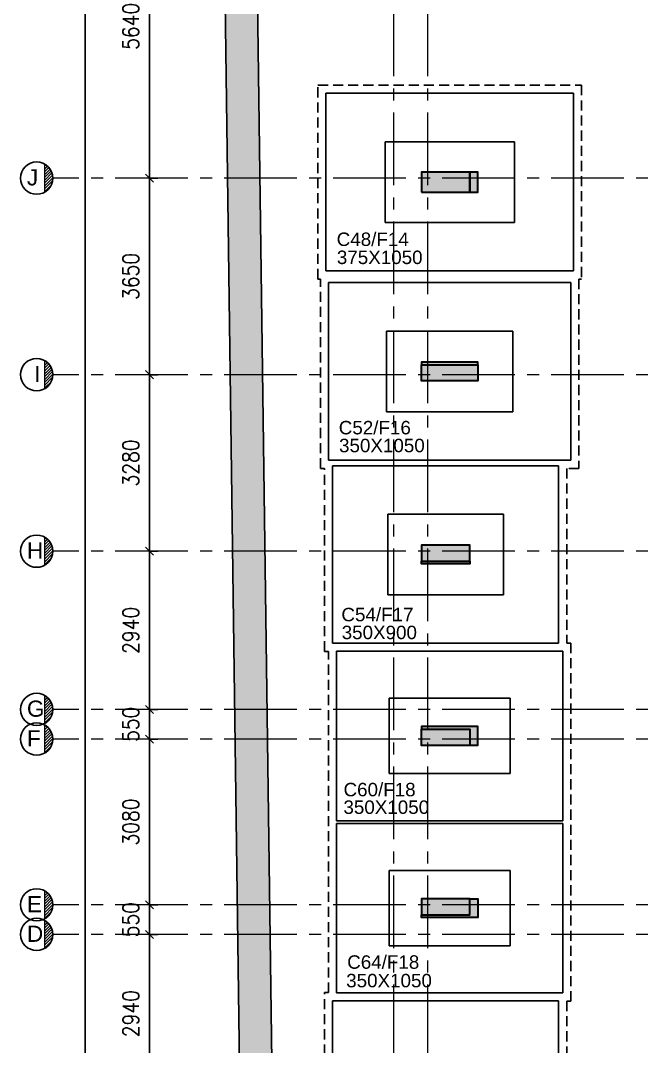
# Model space of a CAD drawing. Header units: inches. Extents: x 1472972 to 1563198, y -500444 to -382436.
# Drawn here: x 1472972 to 1484508, y -451010 to -431950 of the extents above; entities that cross this region are included whole.
import ezdxf

# ---------------------------------------------------------------- set-up
doc = ezdxf.new("R2010")
doc.units = ezdxf.units.IN
doc.header["$MEASUREMENT"] = 0
for name, pattern in [('( Hidden )', [0.375, 0.25, -0.125]), ('CONTINOUS', [0]), ('HIDDEN', [0.375, 0.25, -0.125]), ('SKY CITY 100MT BASEMENT AND HP COLUMN GRID$0$CENTER2', [1.125, 0.75, -0.125, 0.125, -0.125])]:
    doc.linetypes.add(name, pattern=pattern)
for name, color, linetype in [('CEN LINE DIM', 7, 'Continuous'), ('S- COL. UP TO BAS', 6, 'Continuous'), ('S-COL. UPTO GFRSL', 3, 'Continuous'), ('S-COLUMN', 1, 'Continuous'), ('S-COLUMN HATCH', 1, 'Continuous'), ('S-COLUMN NO', 7, 'Continuous'), ('S-COLUMN SIZE', 12, 'Continuous'), ('S-DIAPHRAGM WALL', 1, 'Continuous'), ('S-FOOTING', 4, 'Continuous'), ('S-PCC', 7, 'HIDDEN'), ('TEXT', 7, 'Continuous')]:
    doc.layers.add(name, color=color, linetype=linetype)
doc.layers.add('HATCH', color=7, linetype='Continuous', lineweight=18)
doc.layers.add('SKY CITY 100MT BASEMENT AND HP COLUMN GRID$0$cen-line', color=8, linetype='SKY CITY 100MT BASEMENT AND HP COLUMN GRID$0$CENTER2', lineweight=0)
doc.styles.add('ARIAL', font='arial.ttf')
doc.styles.add('Dinesh', font='arial.ttf')
doc.styles.add('RS', font='romans.shx', dxfattribs={"width": 0.85})
doc.dimstyles.new('DINESH', dxfattribs={"dimtxt": 180, "dimasz": 75, "dimexe": 0.15, "dimexo": 0.2, "dimgap": 25, "dimtad": 1, "dimzin": 0, "dimdsep": 46, "dimtxsty": 'Dinesh', "dimblk": 'ARCHTICK', "dimcen": 0.09, "dimclrd": 256, "dimclre": 256, "dimclrt": 256, "dimadec": 0, "dimazin": 0, "dimtm": 1e-09, "dimtfac": 1, "dimtix": 1, "dimtmove": 1, "dimatfit": 3, "dimldrblk": 'ARCHTICK', "dimfxl": 0.2, "dimfxlon": 1, "dimtolj": 1, "dimtzin": 0, "dimlwd": -1, "dimlwe": -1, "dimarcsym": 1})

# ---------------------------------------------------------------- blocks, each defined once
blk = doc.blocks.new('_Oblique')
at = {"color": 0, "linetype": 'ByBlock', "lineweight": -2}
blk.add_line((-0.5, -0.5), (0.5, 0.5), dxfattribs=at)
blk = doc.blocks.new('*D122')
at = {"layer": 'CEN LINE DIM', "transparency": 16777216}
for p, q in [((1475370, -451920), (1475370, -448880)), ((1475370, -448930), (1475520, -448930)), ((1475370, -451870), (1475520, -451870))]:
    blk.add_line(p, q, dxfattribs=at)
at = {"layer": 'Defpoints', "color": 0, "transparency": 16777216}
for p in [(1475370, -448930), (1475370, -448930), (1475370, -451870)]:
    blk.add_point(p, dxfattribs=at)
at = {"layer": 'CEN LINE DIM', "transparency": 16777216, "xscale": 150, "yscale": 150, "zscale": 150}
for p, rotation in [((1475370, -448930), 90), ((1475370, -451870), 270)]:
    blk.add_blockref('_Oblique', p, dxfattribs=dict(at, rotation=rotation))
at = {"layer": 'CEN LINE DIM', "transparency": 16777216, "insert": (1475020, -450400), "char_height": 300, "attachment_point": 5, "rotation": 90, "style": 'RS'}
blk.add_mtext('\\A1;2940', dxfattribs=at)
blk = doc.blocks.new('_ArchTick')
at = {"color": 0, "const_width": 0.15}
blk.add_lwpolyline([(-0.5, -0.5), (0.5, 0.5)], dxfattribs=at)
blk = doc.blocks.new('*D123')
at = {"layer": 'CEN LINE DIM', "transparency": 16777216}
for p, q in [((1475370, -448380), (1475370, -448230)), ((1475370, -448380), (1475520, -448380)), ((1475370, -448930), (1475370, -448380)), ((1475370, -448930), (1475520, -448930)), ((1475370, -448930), (1475370, -449080))]:
    blk.add_line(p, q, dxfattribs=at)
at = {"layer": 'Defpoints', "color": 0, "transparency": 16777216}
for p in [(1475370, -448380), (1475370, -448380), (1475370, -448930)]:
    blk.add_point(p, dxfattribs=at)
at = {"layer": 'CEN LINE DIM', "transparency": 16777216, "xscale": 150, "yscale": 150, "zscale": 150}
for p, rotation in [((1475370, -448380), 270), ((1475370, -448930), 90)]:
    blk.add_blockref('_Oblique', p, dxfattribs=dict(at, rotation=rotation))
at = {"layer": 'CEN LINE DIM', "transparency": 16777216, "insert": (1475020, -448655), "char_height": 300, "attachment_point": 5, "rotation": 90, "style": 'RS'}
blk.add_mtext('\\A1;550', dxfattribs=at)
blk = doc.blocks.new('*D124')
at = {"layer": 'CEN LINE DIM', "transparency": 16777216}
for p, q in [((1475370, -448430), (1475370, -445250)), ((1475370, -445300), (1475520, -445300)), ((1475370, -448380), (1475520, -448380))]:
    blk.add_line(p, q, dxfattribs=at)
at = {"layer": 'Defpoints', "color": 0, "transparency": 16777216}
for p in [(1475370, -445300), (1475370, -445300), (1475370, -448380)]:
    blk.add_point(p, dxfattribs=at)
at = {"layer": 'CEN LINE DIM', "transparency": 16777216, "xscale": 150, "yscale": 150, "zscale": 150}
for p, rotation in [((1475370, -445300), 90), ((1475370, -448380), 270)]:
    blk.add_blockref('_Oblique', p, dxfattribs=dict(at, rotation=rotation))
at = {"layer": 'CEN LINE DIM', "transparency": 16777216, "insert": (1475020, -446840), "char_height": 300, "attachment_point": 5, "rotation": 90, "style": 'RS'}
blk.add_mtext('\\A1;3080', dxfattribs=at)
blk = doc.blocks.new('*D125')
at = {"layer": 'CEN LINE DIM', "transparency": 16777216}
for p, q in [((1475370, -444750), (1475370, -444600)), ((1475370, -444750), (1475520, -444750)), ((1475370, -445300), (1475370, -444750)), ((1475370, -445300), (1475520, -445300)), ((1475370, -445300), (1475370, -445450))]:
    blk.add_line(p, q, dxfattribs=at)
at = {"layer": 'Defpoints', "color": 0, "transparency": 16777216}
for p in [(1475370, -444750), (1475370, -444750), (1475370, -445300)]:
    blk.add_point(p, dxfattribs=at)
at = {"layer": 'CEN LINE DIM', "transparency": 16777216, "xscale": 150, "yscale": 150, "zscale": 150}
for p, rotation in [((1475370, -444750), 270), ((1475370, -445300), 90)]:
    blk.add_blockref('_Oblique', p, dxfattribs=dict(at, rotation=rotation))
at = {"layer": 'CEN LINE DIM', "transparency": 16777216, "insert": (1475020, -445025), "char_height": 300, "attachment_point": 5, "rotation": 90, "style": 'RS'}
blk.add_mtext('\\A1;550', dxfattribs=at)
blk = doc.blocks.new('*D126')
at = {"layer": 'CEN LINE DIM', "transparency": 16777216}
for p, q in [((1475370, -444800), (1475370, -441760)), ((1475370, -441810), (1475520, -441810)), ((1475370, -444750), (1475520, -444750))]:
    blk.add_line(p, q, dxfattribs=at)
at = {"layer": 'Defpoints', "color": 0, "transparency": 16777216}
for p in [(1475370, -441810), (1475370, -441810), (1475370, -444750)]:
    blk.add_point(p, dxfattribs=at)
at = {"layer": 'CEN LINE DIM', "transparency": 16777216, "xscale": 150, "yscale": 150, "zscale": 150}
for p, rotation in [((1475370, -441810), 90), ((1475370, -444750), 270)]:
    blk.add_blockref('_Oblique', p, dxfattribs=dict(at, rotation=rotation))
at = {"layer": 'CEN LINE DIM', "transparency": 16777216, "insert": (1475020, -443280), "char_height": 300, "attachment_point": 5, "rotation": 90, "style": 'RS'}
blk.add_mtext('\\A1;2940', dxfattribs=at)
blk = doc.blocks.new('*D127')
at = {"layer": 'CEN LINE DIM', "transparency": 16777216}
for p, q in [((1475370, -441860), (1475370, -438480)), ((1475370, -438530), (1475520, -438530)), ((1475370, -441810), (1475520, -441810))]:
    blk.add_line(p, q, dxfattribs=at)
at = {"layer": 'Defpoints', "color": 0, "transparency": 16777216}
for p in [(1475370, -438530), (1475370, -438530), (1475370, -441810)]:
    blk.add_point(p, dxfattribs=at)
at = {"layer": 'CEN LINE DIM', "transparency": 16777216, "xscale": 150, "yscale": 150, "zscale": 150}
for p, rotation in [((1475370, -438530), 90), ((1475370, -441810), 270)]:
    blk.add_blockref('_Oblique', p, dxfattribs=dict(at, rotation=rotation))
at = {"layer": 'CEN LINE DIM', "transparency": 16777216, "insert": (1475020, -440170), "char_height": 300, "attachment_point": 5, "rotation": 90, "style": 'RS'}
blk.add_mtext('\\A1;3280', dxfattribs=at)
blk = doc.blocks.new('*D128')
at = {"layer": 'CEN LINE DIM', "transparency": 16777216}
for p, q in [((1475370, -438580), (1475370, -434830)), ((1475370, -434880), (1475520, -434880)), ((1475370, -438530), (1475520, -438530))]:
    blk.add_line(p, q, dxfattribs=at)
at = {"layer": 'Defpoints', "color": 0, "transparency": 16777216}
for p in [(1475370, -434880), (1475370, -434880), (1475370, -438530)]:
    blk.add_point(p, dxfattribs=at)
at = {"layer": 'CEN LINE DIM', "transparency": 16777216, "xscale": 150, "yscale": 150, "zscale": 150}
for p, rotation in [((1475370, -434880), 90), ((1475370, -438530), 270)]:
    blk.add_blockref('_Oblique', p, dxfattribs=dict(at, rotation=rotation))
at = {"layer": 'CEN LINE DIM', "transparency": 16777216, "insert": (1475020, -436705), "char_height": 300, "attachment_point": 5, "rotation": 90, "style": 'RS'}
blk.add_mtext('\\A1;3650', dxfattribs=at)
blk = doc.blocks.new('*D129')
at = {"layer": 'CEN LINE DIM', "transparency": 16777216}
for p, q in [((1475370, -434930), (1475370, -429189)), ((1475370, -429239), (1475520, -429239)), ((1475370, -434880), (1475520, -434880))]:
    blk.add_line(p, q, dxfattribs=at)
at = {"layer": 'Defpoints', "color": 0, "transparency": 16777216}
for p in [(1475370, -429239), (1475370, -429239), (1475370, -434880)]:
    blk.add_point(p, dxfattribs=at)
at = {"layer": 'CEN LINE DIM', "transparency": 16777216, "xscale": 150, "yscale": 150, "zscale": 150}
for p, rotation in [((1475370, -429239), 90), ((1475370, -434880), 270)]:
    blk.add_blockref('_Oblique', p, dxfattribs=dict(at, rotation=rotation))
at = {"layer": 'CEN LINE DIM', "transparency": 16777216, "insert": (1475020, -432059), "char_height": 300, "attachment_point": 5, "rotation": 90, "style": 'RS'}
blk.add_mtext('\\A1;5640', dxfattribs=at)
blk = doc.blocks.new('*D119')
at = {"layer": 'CEN LINE DIM', "transparency": 16777216}
for p, q in [((1474170, -388960), (1474020, -388960)), ((1474170, -388910), (1474170, -458850)), ((1474170, -458800), (1474020, -458800))]:
    blk.add_line(p, q, dxfattribs=at)
at = {"layer": 'Defpoints', "color": 0, "transparency": 16777216}
for p in [(1477272, -388960), (1474170, -458800), (1476401, -458800)]:
    blk.add_point(p, dxfattribs=at)
at = {"layer": 'CEN LINE DIM', "transparency": 16777216, "xscale": 150, "yscale": 150, "zscale": 150}
for p, rotation in [((1474170, -388960), 90), ((1474170, -458800), 270)]:
    blk.add_blockref('_Oblique', p, dxfattribs=dict(at, rotation=rotation))
at = {"layer": 'CEN LINE DIM', "transparency": 16777216, "insert": (1473820, -425075), "char_height": 300, "attachment_point": 5, "rotation": 90, "style": 'RS'}
blk.add_mtext('\\A1;69840', dxfattribs=at)
blk = doc.blocks.new('300X825')
at = {"layer": 'S-COLUMN HATCH', "lineweight": 30}
h = blk.add_hatch(color=256, dxfattribs=at)
h.dxf.hatch_style = 1
h.paths.add_polyline_path([(0, 300), (900, 300), (900, 0), (0, 0)])
at = {"layer": 'S-COLUMN', "lineweight": 30}
blk.add_lwpolyline([(0, 300), (900, 300), (900, 0), (0, 0)], close=True, dxfattribs=at)
blk = doc.blocks.new('230X1350')
at = {"layer": 'S-COLUMN HATCH', "lineweight": 30}
h = blk.add_hatch(color=256, dxfattribs=at)
h.dxf.hatch_style = 1
h.paths.add_polyline_path([(-350, 1500), (0, 1500), (0, 0), (-350, 0)])
at = {"layer": 'S-COLUMN', "lineweight": 30}
blk.add_lwpolyline([(-350, 1500), (0, 1500), (0, 0), (-350, 0)], close=True, dxfattribs=at)
blk = doc.blocks.new('A$C1DD63CDE')
at = {"layer": 'S-COLUMN HATCH', "lineweight": 30}
h = blk.add_hatch(color=256, dxfattribs=at)
h.dxf.hatch_style = 1
h.paths.add_polyline_path([(6250, 7070), (6600, 7070), (6600, 6285), (6250, 6285)])
h = blk.add_hatch(color=256, dxfattribs=at)
h.dxf.hatch_style = 1
h.paths.add_polyline_path([(6175, 3350), (6175, 3775), (7075, 3775), (7075, 3350)])
h = blk.add_hatch(color=256, dxfattribs=at)
h.dxf.hatch_style = 1
h.paths.add_polyline_path([(9310, 3350), (9310, 3700), (10060, 3700), (10060, 3350)])
h = blk.add_hatch(color=256, dxfattribs=at)
h.dxf.hatch_style = 1
h.paths.add_polyline_path([(13600, 2080), (13830, 2080), (13830, 3580), (13600, 3580)])
h = blk.add_hatch(color=256, dxfattribs=at)
h.dxf.hatch_style = 1
h.paths.add_polyline_path([(6150, -2755), (6600, -2755), (6600, -3580), (6150, -3580)])
h = blk.add_hatch(color=256, dxfattribs=at)
h.dxf.hatch_style = 1
h.paths.add_polyline_path([(-1050, -3205), (-150, -3205), (-150, -3580), (-1050, -3580)])
at = {"layer": 'S-COLUMN', "lineweight": 30}
for points in [[(6250, 7070), (6600, 7070), (6600, 6285), (6250, 6285)], [(6175, 3350), (6175, 3775), (7075, 3775), (7075, 3350)], [(9310, 3350), (9310, 3700), (10060, 3700), (10060, 3350)], [(13600, 2080), (13830, 2080), (13830, 3580), (13600, 3580)], [(6150, -2755), (6600, -2755), (6600, -3580), (6150, -3580)], [(-1050, -3205), (-150, -3205), (-150, -3580), (-1050, -3580)]]:
    blk.add_lwpolyline(points, close=True, dxfattribs=at)
at = {"layer": 'S- COL. UP TO BAS', "lineweight": 30, "xscale": -1, "rotation": 180}
blk.add_blockref('300X825', (-1050, 7070), dxfattribs=at)
at = {"layer": 'S- COL. UP TO BAS', "lineweight": 30}
blk.add_blockref('300X825', (-1050, 3350), dxfattribs=at)
at = {"layer": 'S-COLUMN', "lineweight": 30}
blk.add_blockref('230X1350', (13830, -3580), dxfattribs=at)
blk = doc.blocks.new('BLOCK-A COL. TYP.-12.11.22')
at = {"layer": 'S-COLUMN HATCH', "lineweight": 30}
h = blk.add_hatch(color=256, dxfattribs=at)
h.dxf.hatch_style = 1
h.paths.add_polyline_path([(-44620, -24465), (-43570, -24465), (-43570, -24165), (-44620, -24165)])
at = {"layer": 'S-COLUMN', "lineweight": 30}
blk.add_lwpolyline([(-44620, -24465), (-43570, -24465), (-43570, -24165), (-44620, -24165)], close=True, dxfattribs=at)
blk.add_blockref('A$C1DD63CDE', (-43570, -24465))
blk = doc.blocks.new('BLOCK-A COL. UPTO GFSL')
at = {"layer": 'S-COL. UPTO GFRSL', "lineweight": 30}
h = blk.add_hatch(color=256, dxfattribs=at)
h.dxf.hatch_style = 1
h.paths.add_polyline_path([(492615, -49775), (492615, -49775), (491715, -49775), (491715, -49725), (492615, -49725), (492615, -49425), (492765, -49425), (492765, -49775), (492615, -49775)])
h = blk.add_hatch(color=256, dxfattribs=at)
h.dxf.hatch_style = 1
h.paths.add_polyline_path([(492615, -52845), (492615, -52795), (491715, -52795), (491715, -52845)])
h = blk.add_hatch(color=256, dxfattribs=at)
h.dxf.hatch_style = 1
h.paths.add_polyline_path([(498940, -52720), (499840, -52720), (499840, -52695), (498940, -52695)])
h = blk.add_hatch(color=256, dxfattribs=at)
h.dxf.hatch_style = 1
h.paths.add_polyline_path([(502001, -53145), (502076, -53145), (502076, -52795), (502001, -52795)])
h = blk.add_hatch(color=256, dxfattribs=at)
h.dxf.hatch_style = 1
h.paths.add_polyline_path([(506365, -54415), (506295, -54415), (506295, -52915), (506365, -52915)])
h = blk.add_hatch(color=256, dxfattribs=at)
h.dxf.hatch_style = 1
h.paths.add_polyline_path([(492765, -56495), (492765, -56545), (491715, -56545), (491715, -56495)])
h = blk.add_hatch(color=256, dxfattribs=at)
h.dxf.hatch_style = 1
h.paths.add_polyline_path([(498915, -60075), (498840, -60075), (498840, -59250), (498915, -59250)])
h = blk.add_hatch(color=256, dxfattribs=at)
h.dxf.hatch_style = 1
h.paths.add_polyline_path([(492765, -60075), (492765, -59700), (492615, -59700), (492615, -60075)])
blk.add_lwpolyline([(492615, -49775), (492615, -49775), (491715, -49775), (491715, -49725), (492615, -49725), (492615, -49425), (492765, -49425), (492765, -49775), (492615, -49775), (492615, -49775)], dxfattribs=at)
for points in [[(492615, -52845), (492615, -52795), (491715, -52795), (491715, -52845)], [(498940, -52720), (499840, -52720), (499840, -52695), (498940, -52695)], [(502001, -53145), (502076, -53145), (502076, -52795), (502001, -52795)], [(506365, -54415), (506295, -54415), (506295, -52915), (506365, -52915)], [(492765, -56495), (492765, -56545), (491715, -56545), (491715, -56495)], [(498915, -60075), (498840, -60075), (498840, -59250), (498915, -59250)], [(492615, -60075), (492615, -59700), (492765, -59700), (492765, -60075)]]:
    blk.add_lwpolyline(points, close=True, dxfattribs=at)

msp = doc.modelspace()

# ---------------------------------------------------------------- hatches: boundary and pattern name
at = {"layer": 'HATCH'}
h = msp.add_hatch(dxfattribs=at)
h.set_pattern_fill('ANSI31', color=30, scale=300)
h.set_pattern_definition([(45, (-167450.97, 23789.457), (-26.5165043, 26.5165043), [])])
h.paths.add_polyline_path([(1473421.7, -434619.8), (1473421.7, -435139.4, 0.2679492), (1473571.7, -434879.6, 0.2679492)])
h = msp.add_hatch(dxfattribs=at)
h.set_pattern_fill('ANSI31', color=30, scale=300)
h.set_pattern_definition([(45, (-167450.97, 20139.457), (-26.5165043, 26.5165043), [])])
h.paths.add_polyline_path([(1473421.7, -438269.8), (1473421.7, -438789.4, 0.2679492), (1473571.7, -438529.6, 0.2679492)])
h = msp.add_hatch(dxfattribs=at)
h.set_pattern_fill('ANSI31', color=30, scale=300)
h.set_pattern_definition([(45, (-167450.97, 16859.458), (-26.5165043, 26.5165043), [])])
h.paths.add_polyline_path([(1473421.7, -441549.8), (1473421.7, -442069.4, 0.2679492), (1473571.7, -441809.6, 0.2679492)])
h = msp.add_hatch(dxfattribs=at)
h.set_pattern_fill('ANSI31', color=30, scale=300)
h.set_pattern_definition([(45, (-167450.97, 13919.456), (-26.5165043, 26.5165043), [])])
h.paths.add_polyline_path([(1473421.7, -444489.8), (1473421.7, -445009.4, 0.2679492), (1473571.7, -444749.6, 0.2679492)])
h = msp.add_hatch(dxfattribs=at)
h.set_pattern_fill('ANSI31', color=30, scale=300)
h.set_pattern_definition([(45, (-167450.97, 13369.457), (-26.5165043, 26.5165043), [])])
h.paths.add_polyline_path([(1473421.7, -445039.8), (1473421.7, -445559.4, 0.2679492), (1473571.7, -445299.6, 0.2679492)])
h = msp.add_hatch(dxfattribs=at)
h.set_pattern_fill('ANSI31', color=30, scale=300)
h.set_pattern_definition([(45, (-167450.97, 10289.457), (-26.5165043, 26.5165043), [])])
h.paths.add_polyline_path([(1473421.7, -448119.8), (1473421.7, -448639.4, 0.2679492), (1473571.7, -448379.6, 0.2679492)])
h = msp.add_hatch(dxfattribs=at)
h.set_pattern_fill('ANSI31', color=30, scale=300)
h.set_pattern_definition([(45, (-167450.97, 9739.457), (-26.5165043, 26.5165043), [])])
h.paths.add_polyline_path([(1473421.7, -448669.8), (1473421.7, -449189.4, 0.2679492), (1473571.7, -448929.6, 0.2679492)])
at = {"layer": 'S-DIAPHRAGM WALL', "true_color": 0x828282}
h = msp.add_hatch(color=8, dxfattribs=at)
h.dxf.hatch_style = 1
h.paths.add_polyline_path([(1476764.5, -386180.6), (1477769.1, -460913.6), (1517028.6, -460913.6), (1517028.6, -420907.7), (1519026.1, -420907.7), (1519026.1, -386180.6)], flags=16)
h.paths.add_polyline_path([(1476156.4, -385580.6), (1477177.1, -461513.6), (1517628.6, -461513.6), (1517628.6, -421507.7), (1519626.1, -421507.7), (1519626.1, -385580.6)])

# ---------------------------------------------------------------- linework, layer by layer
at = {"layer": 'HATCH', "color": 30}
for p, q in [((1473421.7, -435139.4), (1473421.7, -434619.8)), ((1473421.7, -438789.4), (1473421.7, -438269.8)), ((1473421.7, -442069.4), (1473421.7, -441549.8)), ((1473421.7, -445009.4), (1473421.7, -444489.8)), ((1473421.7, -445559.4), (1473421.7, -445039.8)), ((1473421.7, -448639.4), (1473421.7, -448119.8)), ((1473421.7, -449189.4), (1473421.7, -448669.8))]:
    msp.add_line(p, q, dxfattribs=at)
at = {"layer": 'S-DIAPHRAGM WALL'}
msp.add_lwpolyline([(1476156.4, -385580.6), (1477177.1, -461513.6), (1517628.6, -461513.6), (1517628.6, -421507.7), (1519626.1, -421507.7), (1519626.1, -385580.6), (1476156.4, -385580.6)], dxfattribs=at)
msp.add_lwpolyline([(1476764.5, -386180.6), (1477769.1, -460913.6), (1517028.6, -460913.6), (1517028.6, -420907.7), (1519026.1, -420907.7), (1519026.1, -386180.6)], close=True, dxfattribs=at)
at = {"layer": 'S-FOOTING', "linetype": 'CONTINOUS'}
for p, q in [((1478646.9, -436602.6), (1478646.9, -433302.6)), ((1478646.9, -433302.6), (1483246.9, -433302.6)), ((1483246.9, -433302.6), (1483246.9, -436602.6)), ((1479746.9, -435702.6), (1479746.9, -434202.6)), ((1479746.9, -434202.6), (1482146.9, -434202.6)), ((1482146.9, -434202.6), (1482146.9, -435702.6)), ((1482146.9, -435702.6), (1479746.9, -435702.6)), ((1483246.9, -436602.6), (1478646.9, -436602.6)), ((1478694.4, -440120.1), (1478694.4, -436820.1)), ((1478694.4, -436820.1), (1483194.4, -436820.1)), ((1483194.4, -436820.1), (1483194.4, -440120.1)), ((1479769.4, -439220.1), (1479769.4, -437720.1)), ((1479769.4, -437720.1), (1482119.4, -437720.1)), ((1482119.4, -437720.1), (1482119.4, -439220.1)), ((1482119.4, -439220.1), (1479769.4, -439220.1)), ((1483194.4, -440120.1), (1478694.4, -440120.1)), ((1478769.4, -443520.1), (1478769.4, -440220.1)), ((1478769.4, -440220.1), (1482969.4, -440220.1)), ((1482969.4, -440220.1), (1482969.4, -443520.1)), ((1479794.4, -442620.1), (1479794.4, -441120.1)), ((1479794.4, -441120.1), (1481944.4, -441120.1)), ((1481944.4, -441120.1), (1481944.4, -442620.1)), ((1481944.4, -442620.1), (1479794.4, -442620.1)), ((1482969.4, -443520.1), (1478769.4, -443520.1)), ((1478844.4, -446815.1), (1478844.4, -443665.1)), ((1478844.4, -443665.1), (1483044.4, -443665.1)), ((1483044.4, -443665.1), (1483044.4, -446815.1)), ((1479819.4, -445940.1), (1479819.4, -444540.1)), ((1479819.4, -444540.1), (1482069.4, -444540.1)), ((1482069.4, -444540.1), (1482069.4, -445940.1)), ((1482069.4, -445940.1), (1479819.4, -445940.1)), ((1483044.4, -446815.1), (1478844.4, -446815.1)), ((1478844.4, -450015.1), (1478844.4, -446865.1)), ((1478844.4, -446865.1), (1483044.4, -446865.1)), ((1483044.4, -446865.1), (1483044.4, -450015.1)), ((1479819.4, -449140.1), (1479819.4, -447740.1)), ((1479819.4, -447740.1), (1482069.4, -447740.1)), ((1482069.4, -447740.1), (1482069.4, -449140.1)), ((1482069.4, -449140.1), (1479819.4, -449140.1)), ((1478769.4, -453460), (1478769.4, -450160)), ((1478769.4, -450160), (1482969.4, -450160)), ((1483044.4, -450015.1), (1478844.4, -450015.1)), ((1482969.4, -450160), (1482969.4, -453460))]:
    msp.add_line(p, q, dxfattribs=at)
at = {"layer": 'S-PCC', "linetype": '( Hidden )', "ltscale": 750}
for p, q in [((1478496.9, -436752.6), (1478496.9, -433152.6)), ((1478496.9, -433152.6), (1483396.9, -433152.6)), ((1483396.9, -433152.6), (1483396.9, -436752.6)), ((1478544.4, -436752.6), (1478496.9, -436752.6)), ((1478544.4, -440270.1), (1478544.4, -436752.6)), ((1483396.9, -436752.6), (1483344.4, -436752.6)), ((1483344.4, -436752.6), (1483344.4, -440270.1)), ((1478619.4, -440270.1), (1478544.4, -440270.1)), ((1478619.4, -443670.1), (1478619.4, -440270.1)), ((1483344.4, -440270.1), (1483119.4, -440270.1)), ((1483119.4, -440270.1), (1483119.4, -443515.1)), ((1483119.4, -443515.1), (1483194.4, -443515.1)), ((1483194.4, -443515.1), (1483194.4, -450165.1)), ((1478694.4, -443670.1), (1478619.4, -443670.1)), ((1478694.4, -450010), (1478694.4, -443670.1)), ((1478619.4, -453410.1), (1478619.4, -450010)), ((1478619.4, -450010), (1478694.4, -450010)), ((1483194.4, -450165.1), (1483119.4, -450165.1)), ((1483119.4, -450165.1), (1483119.4, -453410.1))]:
    msp.add_line(p, q, dxfattribs=at)
at = {"layer": 'SKY CITY 100MT BASEMENT AND HP COLUMN GRID$0$cen-line', "color": 8, "ltscale": 1800}
for p, q in [((1479902.9, -383036.2), (1479902.9, -462083.8)), ((1480534.4, -383036.2), (1480534.4, -462083.8)), ((1520631.8, -434879.6), (1473571.7, -434879.6)), ((1520631.8, -438529.6), (1473571.7, -438529.6)), ((1520631.8, -441809.6), (1473571.7, -441809.6)), ((1520631.8, -444749.6), (1473571.7, -444749.6)), ((1520631.8, -445299.6), (1473571.7, -445299.6)), ((1520631.8, -448379.6), (1473571.7, -448379.6)), ((1520631.8, -448929.6), (1473571.7, -448929.6))]:
    msp.add_line(p, q, dxfattribs=at)
at = {"layer": 'TEXT'}
for centre in [(1473271.7, -434878.6), (1473271.7, -438528.6), (1473271.7, -441808.6), (1473271.7, -444748.6), (1473271.7, -445298.6), (1473271.7, -448378.6), (1473271.7, -448928.6)]:
    msp.add_circle(centre, 300, dxfattribs=at)

# ---------------------------------------------------------------- block references
at = {"layer": 'S-COL. UPTO GFRSL', "color": 3, "xscale": -1, "rotation": 180}
msp.add_blockref('BLOCK-A COL. UPTO GFSL', (988704, -494839.6), dxfattribs=at)
at = {"layer": 'S-COL. UPTO GFRSL', "color": 3}
msp.add_blockref('BLOCK-A COL. UPTO GFSL', (988704, -398840.5), dxfattribs=at)
at = {"layer": 'S-COLUMN', "lineweight": 30, "xscale": -1, "rotation": 180}
msp.add_blockref('BLOCK-A COL. TYP.-12.11.22', (1525039, -462810.5), dxfattribs=at)
at = {"layer": 'S-COLUMN', "lineweight": 30}
msp.add_blockref('BLOCK-A COL. TYP.-12.11.22', (1525039, -430869.6), dxfattribs=at)

# ---------------------------------------------------------------- texts
at = {"layer": 'S-COLUMN NO', "linetype": 'CONTINOUS', "style": 'ARIAL'}
for s, p in [('C48/F14', (1478845.8, -436138.8)), ('C52/F16', (1478884.3, -439638.3)), ('C54/F17', (1478933.4, -443111)), ('C60/F18', (1478973, -446362.3)), ('C64/F18', (1479041.3, -449566.4))]:
    msp.add_text(s, height=250, dxfattribs=at).set_placement(p)
at = {"layer": 'S-COLUMN SIZE', "linetype": 'CONTINOUS', "style": 'ARIAL'}
for s, p in [('375X1050', (1478848.9, -436474.5)), ('350X1050', (1478889.5, -439970.2)), ('350X900', (1478938.7, -443442.9)), ('350X1050', (1478971.1, -446689.2)), ('350X1050', (1479022.2, -449910.8))]:
    msp.add_text(s, height=250, dxfattribs=at).set_placement(p)
at = {"layer": 'TEXT', "char_height": 300, "width": 266.279, "attachment_point": 5, "style": 'ARIAL'}
for s, insert in [('\\pxql;J', (1473223.8, -434865.9)), ('\\pxql;I', (1473358.4, -438515.9)), ('\\pxql;H', (1473223.8, -441795.9)), ('\\pxql;G', (1473223.8, -444735.9)), ('\\pxql;F', (1473223.8, -445285.9)), ('\\pxql;E', (1473223.8, -448365.9)), ('\\pxql;D', (1473223.8, -448915.9))]:
    msp.add_mtext(s, dxfattribs=dict(at, insert=insert))

# ---------------------------------------------------------------- dimensions: what is measured, and where the dimension line sits
at = {"layer": 'CEN LINE DIM'}
dim = msp.add_linear_dim(base=(1474169.8, -458799.6), p1=(1477272.2, -388959.6), p2=(1476401, -458799.6), angle=90, dimstyle='DINESH', override={"dimtxt": 300, "dimasz": 150, "dimexe": 150, "dimgap": 200, "dimdec": 0, "dimtxsty": 'RS', "dimblk": 'Oblique', "dimdle": 50, "dimtdec": 0}, dxfattribs=at)
dim.commit()
dim.dimension.update_dxf_attribs({"geometry": '*D119', "text_midpoint": (1474169.8, -425075.3), "dimtype": 160})
for base, p1, p2, picture, middle in [((1475369.8, -429239.4), (1475369.8, -434879.6), (1475369.8, -429239.4), '*D129', (1475019.8, -432059.5)), ((1475369.8, -434879.6), (1475369.8, -438529.6), (1475369.8, -434879.6), '*D128', (1475019.8, -436704.6)), ((1475369.8, -438529.6), (1475369.8, -441809.6), (1475369.8, -438529.6), '*D127', (1475019.8, -440169.6)), ((1475369.8, -441809.6), (1475369.8, -444749.6), (1475369.8, -441809.6), '*D126', (1475019.8, -443279.6)), ((1475369.8, -444749.6), (1475369.8, -445299.6), (1475369.8, -444749.6), '*D125', (1475019.8, -445024.6)), ((1475369.8, -445299.6), (1475369.8, -448379.6), (1475369.8, -445299.6), '*D124', (1475019.8, -446839.6)), ((1475369.8, -448379.6), (1475369.8, -448929.6), (1475369.8, -448379.6), '*D123', (1475019.8, -448654.6)), ((1475369.8, -448929.6), (1475369.8, -451869.6), (1475369.8, -448929.6), '*D122', (1475019.8, -450399.6))]:
    dim = msp.add_linear_dim(base=base, p1=p1, p2=p2, angle=90, dimstyle='DINESH', override={"dimtxt": 300, "dimasz": 150, "dimexe": 150, "dimgap": 200, "dimdec": 0, "dimtxsty": 'RS', "dimblk": 'Oblique', "dimdle": 50, "dimtdec": 0}, dxfattribs=at)
    dim.commit()
    dim.dimension.update_dxf_attribs({"geometry": picture, "text_midpoint": middle})

doc.saveas('drawing.dxf')
